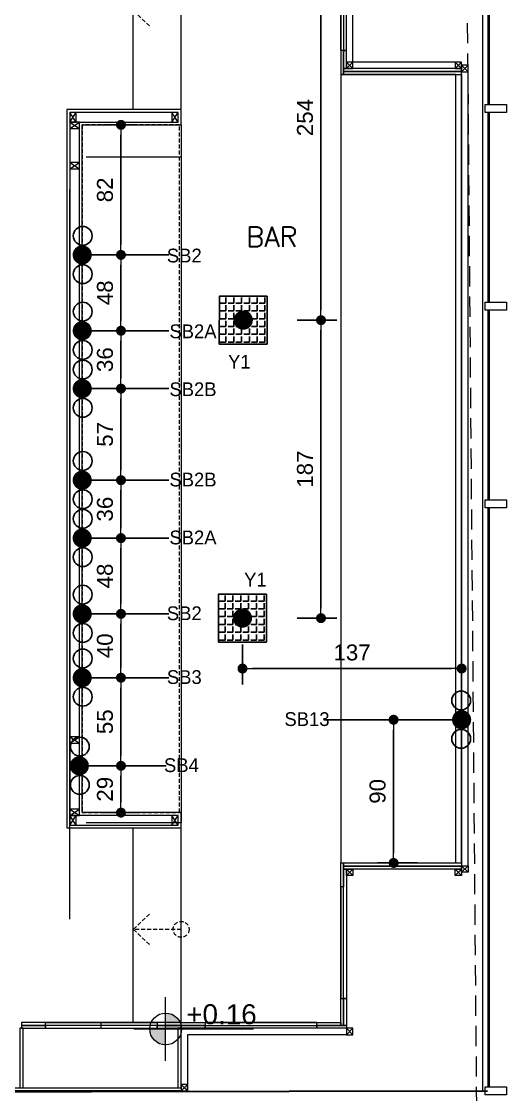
# Model space of a CAD drawing. Header units: centimetres. Extents: x 5488 to 20269, y -31398 to -19684.
# Drawn here: x 18709 to 19013, y -24051 to -23379 of the extents above; entities that cross this region are included whole.
import ezdxf
from ezdxf.enums import TextEntityAlignment as Align

# ---------------------------------------------------------------- set-up
doc = ezdxf.new("R2010")
doc.units = ezdxf.units.CM
doc.header["$PDMODE"] = 1
for name, pattern in [('( Hidden )', [0.375, 0.25, -0.125]), ('DASHDOT', [25.4, 12.7, -6.35, 0, -6.35]), ('HIDDEN', [9.525, 6.35, -3.175])]:
    doc.linetypes.add(name, pattern=pattern)
for name, color, linetype in [('200-EquipID-2d', 7, 'Continuous'), ('S2000-019 Su Tes İşaretler', 5, 'Continuous'), ('SIH', 4, 'Continuous'), ('SU', 152, 'Continuous'), ('wall', 4, 'Continuous'), ('xxx_Autoxxx_Auto_Tefris_Silik', 252, 'Continuous')]:
    doc.layers.add(name, color=color, linetype=linetype)
doc.layers.add('200-InsPoint-3D', color=3, linetype='Continuous', plot=False)
for name, color, linetype, lineweight in [('CRC_plan_kot', 4, 'Continuous', 20), ('CRC_plan_kot_isim', 3, 'Continuous', 20), ('xxx_Auto_DIMENSION_INTERIOR', 33, 'Continuous', 0), ('xxx_Auto_Duvar_Duvar Plan Kesit', 7, 'Continuous', 30), ('xxx_Auto_Element_Dograma Cam', 140, 'Continuous', 9), ('xxx_Auto_Kaplama_Ahşap', 34, 'Continuous', 0), ('xxx_Auto_Kaplama_Paslanmaz', 163, 'Continuous', 0), ('xxx_Auto_Konstruksiyon_Metal', 141, 'Continuous', 0), ('xxx_Auto_Merdiven_Merdiven', 163, 'Continuous', 15), ('xxx_Auto_Mobilya_Mermer', 21, 'Continuous', 15), ('xxx_Auto_Tefris_Silik', 252, 'Continuous', 13), ('xxx_Auto_Yardimci_Yazi', 7, 'Continuous', 9)]:
    doc.layers.add(name, color=color, linetype=linetype, lineweight=lineweight)
doc.styles.add('a_Arial-50', font='arial.ttf', dxfattribs={"height": 0.125})
doc.styles.add('AUTOBAN', font='')
doc.styles.add('ROMANS', font='romans')
doc.styles.add('TAKSİM', font='GOTHIC.TTF', dxfattribs={"height": 20})
doc.styles.get('AUTOBAN').set_extended_font_data('Helvetica Normal Tr')
doc.dimstyles.new('AUTO_DIM_1-50', dxfattribs={"dimtxt": 10, "dimasz": 6.25, "dimexe": 10, "dimexo": 10, "dimgap": 5, "dimtad": 1, "dimdec": 0, "dimzin": 0, "dimdsep": 46, "dimtxsty": 'AUTOBAN', "dimblk": 'DOT', "dimcen": 5, "dimclrd": 256, "dimclre": 256, "dimclrt": 256, "dimadec": 0, "dimazin": 0, "dimtfac": 1, "dimtdec": 0, "dimtix": 1, "dimtofl": 0, "dimtmove": 1, "dimatfit": 3, "dimfxl": 15, "dimfxlon": 1, "dimtolj": 1, "dimtzin": 0, "dimlwd": -1, "dimlwe": -1, "dimarcsym": 0})

# ---------------------------------------------------------------- blocks, each defined once
blk = doc.blocks.new('40_40_kutu profil')
at = {"layer": 'xxx_Auto_Konstruksiyon_Metal'}
blk.add_lwpolyline([(0, -4), (4, -4), (4, 0), (0, 0)], close=True, dxfattribs=at)
for points in [[(0, -4), (4, 0)], [(4, -4), (0, 0)]]:
    blk.add_lwpolyline(points, dxfattribs=at)
blk = doc.blocks.new('level_50')
for points in [[(10, 0, 0.414214), (0, 10), (0, 0)], [(0, 0), (-10, 0, 0.414214), (0, -10)]]:
    blk.add_hatch(color=256).paths.add_polyline_path(points)
for p, q in [((0, 0), (0, 20)), ((-20, 0), (0, 0)), ((0, -20), (0, 0)), ((0, 0), (55, 0))]:
    blk.add_line(p, q)
blk.add_circle((0, 0), 10)
blk = doc.blocks.new('level')
blk.add_blockref('level_50', (0, 0))
at = {"layer": 'xxx_Auto_Yardimci_Yazi', "style": 'a_Arial-50'}
blk.add_attdef('LEVEL', text='', height=12.5, dxfattribs=at).set_placement((35, 3), align=Align.CENTER)
blk = doc.blocks.new('PLAN KOT')
at = {"layer": 'CRC_plan_kot'}
ref = blk.add_blockref('level', (-145.85, 655.66), dxfattribs=at)
ref.add_attrib('LEVEL', '+0.16', dxfattribs={"layer": 'CRC_plan_kot_isim', "height": 12.5, "style": 'a_Arial-50'}).set_placement((-110.85, 658.66), align=Align.CENTER)
blk = doc.blocks.new('A$C7E7D3E18')
at = {"layer": 'SIH', "linetype": 'Continuous', "const_width": 6}
blk.add_lwpolyline([(3, 6, 1), (9, 6, 1)], format="xyb", close=True, dxfattribs=at)
blk = doc.blocks.new('A$C6E87713E')
at = {"layer": 'S2000-019 Su Tes İşaretler'}
for centre in [(5.89, 6.3), (29.89, 6.3)]:
    blk.add_circle(centre, 5.89, dxfattribs=at)
blk.add_blockref('A$C7E7D3E18', (11.95, 0))
blk = doc.blocks.new('_DOT')
at = {"color": 0, "linetype": 'ByBlock', "lineweight": 0}
blk.add_line((-0.5, 0), (-1, 0), dxfattribs=at)
at = {"linetype": 'ByBlock', "lineweight": 0, "const_width": 0.5}
blk.add_lwpolyline([(-0.25, 0, 1), (0.25, 0, 1)], format="xyb", close=True, dxfattribs=at)
blk = doc.blocks.new('*D339')
at = {"transparency": 16777216}
for p, q in [((18759.6, -23443.51), (18780.89, -23443.51)), ((18770.89, -23449.76), (18770.89, -23518.76)), ((18756.6, -23525.01), (18780.89, -23525.01))]:
    blk.add_line(p, q, dxfattribs=at)
at = {"layer": 'Defpoints', "color": 0, "transparency": 16777216}
for p in [(18749.6, -23443.51), (18746.6, -23525.01), (18770.89, -23525.01)]:
    blk.add_point(p, dxfattribs=at)
at = {"transparency": 16777216, "xscale": 6.25, "yscale": 6.25, "zscale": 6.25}
for p, rotation in [((18770.89, -23443.51), 90), ((18770.89, -23525.01), 270)]:
    blk.add_blockref('_DOT', p, dxfattribs=dict(at, rotation=rotation))
at = {"transparency": 16777216, "insert": (18760.89, -23484.26), "char_height": 10, "attachment_point": 5, "rotation": 90, "style": 'AUTOBAN'}
blk.add_mtext('\\A1;82', dxfattribs=at)
blk = doc.blocks.new('*D340')
at = {"transparency": 16777216}
for p, q in [((18756.6, -23525.01), (18780.89, -23525.01)), ((18770.89, -23531.26), (18770.89, -23566.26)), ((18756.6, -23572.51), (18780.89, -23572.51))]:
    blk.add_line(p, q, dxfattribs=at)
at = {"layer": 'Defpoints', "color": 0, "transparency": 16777216}
for p in [(18746.6, -23525.01), (18746.6, -23572.51), (18770.89, -23572.51)]:
    blk.add_point(p, dxfattribs=at)
at = {"transparency": 16777216, "xscale": 6.25, "yscale": 6.25, "zscale": 6.25}
for p, rotation in [((18770.89, -23525.01), 90), ((18770.89, -23572.51), 270)]:
    blk.add_blockref('_DOT', p, dxfattribs=dict(at, rotation=rotation))
at = {"transparency": 16777216, "insert": (18760.89, -23548.76), "char_height": 10, "attachment_point": 5, "rotation": 90, "style": 'AUTOBAN'}
blk.add_mtext('\\A1;48', dxfattribs=at)
blk = doc.blocks.new('*D341')
at = {"transparency": 16777216}
for p, q in [((18756.6, -23572.51), (18780.89, -23572.51)), ((18770.89, -23578.76), (18770.89, -23602.56)), ((18756.6, -23608.81), (18780.89, -23608.81))]:
    blk.add_line(p, q, dxfattribs=at)
at = {"layer": 'Defpoints', "color": 0, "transparency": 16777216}
for p in [(18746.6, -23572.51), (18746.6, -23608.81), (18770.89, -23608.81)]:
    blk.add_point(p, dxfattribs=at)
at = {"transparency": 16777216, "xscale": 6.25, "yscale": 6.25, "zscale": 6.25}
for p, rotation in [((18770.89, -23572.51), 90), ((18770.89, -23608.81), 270)]:
    blk.add_blockref('_DOT', p, dxfattribs=dict(at, rotation=rotation))
at = {"transparency": 16777216, "insert": (18760.89, -23590.66), "char_height": 10, "attachment_point": 5, "rotation": 90, "style": 'AUTOBAN'}
blk.add_mtext('\\A1;36', dxfattribs=at)
blk = doc.blocks.new('*D342')
at = {"transparency": 16777216}
for p, q in [((18756.6, -23608.81), (18780.89, -23608.81)), ((18770.89, -23615.06), (18770.89, -23659.96)), ((18756.6, -23666.21), (18780.89, -23666.21))]:
    blk.add_line(p, q, dxfattribs=at)
at = {"layer": 'Defpoints', "color": 0, "transparency": 16777216}
for p in [(18746.6, -23608.81), (18746.6, -23666.21), (18770.89, -23666.21)]:
    blk.add_point(p, dxfattribs=at)
at = {"transparency": 16777216, "xscale": 6.25, "yscale": 6.25, "zscale": 6.25}
for p, rotation in [((18770.89, -23608.81), 90), ((18770.89, -23666.21), 270)]:
    blk.add_blockref('_DOT', p, dxfattribs=dict(at, rotation=rotation))
at = {"transparency": 16777216, "insert": (18760.89, -23637.51), "char_height": 10, "attachment_point": 5, "rotation": 90, "style": 'AUTOBAN'}
blk.add_mtext('\\A1;57', dxfattribs=at)
blk = doc.blocks.new('*D343')
at = {"transparency": 16777216}
for p, q in [((18756.6, -23666.21), (18780.89, -23666.21)), ((18770.89, -23672.46), (18770.89, -23696.26)), ((18756.6, -23702.51), (18780.89, -23702.51))]:
    blk.add_line(p, q, dxfattribs=at)
at = {"layer": 'Defpoints', "color": 0, "transparency": 16777216}
for p in [(18746.6, -23666.21), (18746.6, -23702.51), (18770.89, -23702.51)]:
    blk.add_point(p, dxfattribs=at)
at = {"transparency": 16777216, "xscale": 6.25, "yscale": 6.25, "zscale": 6.25}
for p, rotation in [((18770.89, -23666.21), 90), ((18770.89, -23702.51), 270)]:
    blk.add_blockref('_DOT', p, dxfattribs=dict(at, rotation=rotation))
at = {"transparency": 16777216, "insert": (18760.89, -23684.36), "char_height": 10, "attachment_point": 5, "rotation": 90, "style": 'AUTOBAN'}
blk.add_mtext('\\A1;36', dxfattribs=at)
blk = doc.blocks.new('*D344')
at = {"transparency": 16777216}
for p, q in [((18756.6, -23702.51), (18780.89, -23702.51)), ((18770.89, -23708.76), (18770.89, -23743.76)), ((18756.91, -23750.01), (18780.89, -23750.01))]:
    blk.add_line(p, q, dxfattribs=at)
at = {"layer": 'Defpoints', "color": 0, "transparency": 16777216}
for p in [(18746.6, -23702.51), (18746.91, -23750.01), (18770.89, -23750.01)]:
    blk.add_point(p, dxfattribs=at)
at = {"transparency": 16777216, "xscale": 6.25, "yscale": 6.25, "zscale": 6.25}
for p, rotation in [((18770.89, -23702.51), 90), ((18770.89, -23750.01), 270)]:
    blk.add_blockref('_DOT', p, dxfattribs=dict(at, rotation=rotation))
at = {"transparency": 16777216, "insert": (18760.89, -23726.26), "char_height": 10, "attachment_point": 5, "rotation": 90, "style": 'AUTOBAN'}
blk.add_mtext('\\A1;48', dxfattribs=at)
blk = doc.blocks.new('*D345')
at = {"transparency": 16777216}
for p, q in [((18756.91, -23750.01), (18780.89, -23750.01)), ((18770.89, -23756.26), (18770.89, -23783.76)), ((18756.91, -23790.01), (18780.89, -23790.01))]:
    blk.add_line(p, q, dxfattribs=at)
at = {"layer": 'Defpoints', "color": 0, "transparency": 16777216}
for p in [(18746.91, -23750.01), (18746.91, -23790.01), (18770.89, -23790.01)]:
    blk.add_point(p, dxfattribs=at)
at = {"transparency": 16777216, "xscale": 6.25, "yscale": 6.25, "zscale": 6.25}
for p, rotation in [((18770.89, -23750.01), 90), ((18770.89, -23790.01), 270)]:
    blk.add_blockref('_DOT', p, dxfattribs=dict(at, rotation=rotation))
at = {"transparency": 16777216, "insert": (18760.89, -23770.01), "char_height": 10, "attachment_point": 5, "rotation": 90, "style": 'AUTOBAN'}
blk.add_mtext('\\A1;40', dxfattribs=at)
blk = doc.blocks.new('*D346')
at = {"transparency": 16777216}
for p, q in [((18756.91, -23790.01), (18780.89, -23790.01)), ((18770.89, -23796.26), (18770.89, -23839)), ((18755.89, -23845.25), (18780.89, -23845.25))]:
    blk.add_line(p, q, dxfattribs=at)
at = {"layer": 'Defpoints', "color": 0, "transparency": 16777216}
for p in [(18746.91, -23790.01), (18744.8, -23845.25), (18770.89, -23845.25)]:
    blk.add_point(p, dxfattribs=at)
at = {"transparency": 16777216, "xscale": 6.25, "yscale": 6.25, "zscale": 6.25}
for p, rotation in [((18770.89, -23790.01), 90), ((18770.89, -23845.25), 270)]:
    blk.add_blockref('_DOT', p, dxfattribs=dict(at, rotation=rotation))
at = {"transparency": 16777216, "insert": (18760.89, -23817.63), "char_height": 10, "attachment_point": 5, "rotation": 90, "style": 'AUTOBAN'}
blk.add_mtext('\\A1;55', dxfattribs=at)
blk = doc.blocks.new('*D347')
at = {"transparency": 16777216}
for p, q in [((18755.89, -23845.25), (18780.89, -23845.25)), ((18770.89, -23851.5), (18770.89, -23868.32)), ((18759.08, -23874.57), (18780.89, -23874.57))]:
    blk.add_line(p, q, dxfattribs=at)
at = {"layer": 'Defpoints', "color": 0, "transparency": 16777216}
for p in [(18744.8, -23845.25), (18749.08, -23874.57), (18770.89, -23874.57)]:
    blk.add_point(p, dxfattribs=at)
at = {"transparency": 16777216, "xscale": 6.25, "yscale": 6.25, "zscale": 6.25}
for p, rotation in [((18770.89, -23845.25), 90), ((18770.89, -23874.57), 270)]:
    blk.add_blockref('_DOT', p, dxfattribs=dict(at, rotation=rotation))
at = {"transparency": 16777216, "insert": (18760.89, -23859.91), "char_height": 10, "attachment_point": 5, "rotation": 90, "style": 'AUTOBAN'}
blk.add_mtext('\\A1;29', dxfattribs=at)
blk = doc.blocks.new('*D348')
at = {"transparency": 16777216}
for p, q in [((18956.77, -23816.36), (18931.77, -23816.36)), ((18941.77, -23899.88), (18941.77, -23822.61)), ((18956.77, -23906.13), (18931.77, -23906.13))]:
    blk.add_line(p, q, dxfattribs=at)
at = {"layer": 'Defpoints', "color": 0, "transparency": 16777216}
for p in [(18941.77, -23816.36), (18984.4, -23816.36), (18980.72, -23906.13)]:
    blk.add_point(p, dxfattribs=at)
at = {"transparency": 16777216, "xscale": 6.25, "yscale": 6.25, "zscale": 6.25}
for p, rotation in [((18941.77, -23816.36), 90), ((18941.77, -23906.13), 270)]:
    blk.add_blockref('_DOT', p, dxfattribs=dict(at, rotation=rotation))
at = {"transparency": 16777216, "insert": (18931.77, -23861.25), "char_height": 10, "attachment_point": 5, "rotation": 90, "style": 'AUTOBAN'}
blk.add_mtext('\\A1;90', dxfattribs=at)
blk = doc.blocks.new('*D349')
at = {"transparency": 16777216}
for p, q in [((18847.05, -23769.26), (18847.05, -23794.26)), ((18984.4, -23769.26), (18984.4, -23794.26)), ((18853.3, -23784.26), (18978.15, -23784.26))]:
    blk.add_line(p, q, dxfattribs=at)
at = {"layer": 'Defpoints', "color": 0, "transparency": 16777216}
for p in [(18847.05, -23752.67), (18984.4, -23752.67), (18984.4, -23784.26)]:
    blk.add_point(p, dxfattribs=at)
at = {"transparency": 16777216, "xscale": 6.25, "yscale": 6.25, "zscale": 6.25, "rotation": 180}
blk.add_blockref('_DOT', (18847.05, -23784.26), dxfattribs=at)
at = {"transparency": 16777216, "xscale": 6.25, "yscale": 6.25, "zscale": 6.25}
blk.add_blockref('_DOT', (18984.4, -23784.26), dxfattribs=at)
at = {"transparency": 16777216, "insert": (18915.73, -23774.26), "char_height": 10, "attachment_point": 5, "style": 'AUTOBAN'}
blk.add_mtext('\\A1;137', dxfattribs=at)
blk = doc.blocks.new('*D350')
at = {"transparency": 16777216}
for p, q in [((18881.26, -23565.9), (18906.26, -23565.9)), ((18896.26, -23746.42), (18896.26, -23572.15)), ((18881.26, -23752.67), (18906.26, -23752.67))]:
    blk.add_line(p, q, dxfattribs=at)
at = {"layer": 'Defpoints', "color": 0, "transparency": 16777216}
for p in [(18847.55, -23565.9), (18896.26, -23565.9), (18847.05, -23752.67)]:
    blk.add_point(p, dxfattribs=at)
at = {"transparency": 16777216, "xscale": 6.25, "yscale": 6.25, "zscale": 6.25}
for p, rotation in [((18896.26, -23565.9), 90), ((18896.26, -23752.67), 270)]:
    blk.add_blockref('_DOT', p, dxfattribs=dict(at, rotation=rotation))
at = {"transparency": 16777216, "insert": (18886.26, -23659.28), "char_height": 10, "attachment_point": 5, "rotation": 90, "style": 'AUTOBAN'}
blk.add_mtext('\\A1;187', dxfattribs=at)
blk = doc.blocks.new('*D351')
at = {"transparency": 16777216}
for p, q in [((18898.6, -23311.91), (18886.26, -23311.91)), ((18896.26, -23559.65), (18896.26, -23318.16)), ((18881.26, -23565.9), (18906.26, -23565.9))]:
    blk.add_line(p, q, dxfattribs=at)
at = {"layer": 'Defpoints', "color": 0, "transparency": 16777216}
for p in [(18896.26, -23311.91), (18908.6, -23311.91), (18847.55, -23565.9)]:
    blk.add_point(p, dxfattribs=at)
at = {"transparency": 16777216, "xscale": 6.25, "yscale": 6.25, "zscale": 6.25}
for p, rotation in [((18896.26, -23311.91), 90), ((18896.26, -23565.9), 270)]:
    blk.add_blockref('_DOT', p, dxfattribs=dict(at, rotation=rotation))
at = {"transparency": 16777216, "insert": (18886.26, -23438.9), "char_height": 10, "attachment_point": 5, "rotation": 90, "style": 'AUTOBAN'}
blk.add_mtext('\\A1;254', dxfattribs=at)

msp = doc.modelspace()

# ---------------------------------------------------------------- hatches: boundary and pattern name
h = msp.add_hatch()
h.set_pattern_fill('ANGLE', color=256, scale=0.7, angle=90)
h.set_pattern_definition([(90, (359.263, -911.9153), (-4.8895, -3e-13), [3.556, -1.3335]), (180, (359.263, -911.9153), (3e-13, -4.8895), [3.556, -1.3335])])
h.paths.add_polyline_path([(18832.52, -23580.87), (18862.51, -23580.93), (18862.58, -23550.93), (18832.58, -23550.87)])
h = msp.add_hatch()
h.set_pattern_fill('ANGLE', color=256, scale=0.7, angle=90)
h.set_pattern_definition([(90, (358.763, -1098.683), (-4.8895, -3e-13), [3.556, -1.3335]), (180, (358.763, -1098.683), (3e-13, -4.8895), [3.556, -1.3335])])
h.paths.add_polyline_path([(18832.02, -23767.63), (18862.01, -23767.7), (18862.08, -23737.7), (18832.08, -23737.63)])

# ---------------------------------------------------------------- linework, layer by layer
for points in [[(18862.58, -23550.93), (18832.58, -23550.87), (18832.52, -23580.87), (18862.51, -23580.93)], [(18862.08, -23737.7), (18832.08, -23737.63), (18832.02, -23767.63), (18862.01, -23767.7)]]:
    msp.add_lwpolyline(points, close=True)
at = {"layer": '200-InsPoint-3D'}
msp.add_point((18743.49, -23613.95, 1), dxfattribs=at)
at = {"layer": 'SU'}
for p, q in [((18800.93, -23525.01), (18746.6, -23525.01)), ((18800.93, -23572.51), (18746.6, -23572.51)), ((18800.93, -23608.81), (18746.6, -23608.81)), ((18800.93, -23666.21), (18746.6, -23666.21)), ((18800.93, -23702.51), (18746.6, -23702.51)), ((18800.93, -23750.01), (18746.6, -23750.01)), ((18800.93, -23790.01), (18746.6, -23790.01)), ((18897.99, -23816.36), (18984.4, -23816.36)), ((18799.13, -23845.25), (18744.8, -23845.25))]:
    msp.add_line(p, q, dxfattribs=at)
at = {"layer": 'xxx_Auto_Duvar_Duvar Plan Kesit'}
msp.add_lwpolyline([(19000.55, -24049.13), (18627.75, -24049.8), (18627.75, -24049.44), (18454.13, -24050.62), (18454.19, -24091.21), (18471.85, -24091.25), (18471.9, -24065.81), (18612.32, -24064.86), (18612.09, -24094.66), (18629.4, -24094.75), (18629.55, -24065.1), (19000.58, -24064.44)], dxfattribs=at)
at = {"layer": 'xxx_Auto_Element_Dograma Cam'}
for points in [[(19000.97, -23430.66), (19000.97, -23309.74)], [(19001.97, -23430.66), (19001.97, -23309.74)], [(18997.6, -24049.32), (18997.6, -23334.05)], [(19000.97, -23554.58), (19000.97, -23435.66)], [(19001.97, -23554.58), (19001.97, -23435.66)], [(19000.97, -23678.5), (19000.97, -23559.58)], [(19001.97, -23678.5), (19001.97, -23559.58)], [(19000.97, -23802.42), (19000.97, -23683.5)], [(19001.97, -23802.42), (19001.97, -23683.5)], [(19000.97, -24046.4), (19000.97, -23802.42)], [(19001.97, -24046.4), (19001.97, -23802.42)]]:
    msp.add_lwpolyline(points, dxfattribs=at)
for points in [[(18999.11, -23435.66), (18999.11, -23430.66), (19012.55, -23430.66), (19012.55, -23435.66)], [(18999.11, -23559.58), (18999.11, -23554.58), (19012.55, -23554.58), (19012.55, -23559.58)], [(18999.11, -23683.5), (18999.11, -23678.5), (19012.55, -23678.5), (19012.55, -23683.5)], [(18999.11, -24051.4), (18999.11, -24046.4), (19012.55, -24046.4), (19012.55, -24051.4)]]:
    msp.add_lwpolyline(points, close=True, dxfattribs=at)
at = {"layer": 'xxx_Auto_Kaplama_Ahşap'}
for points in [[(18910.4, -23396.95), (18912.19, -23396.95), (18912.19, -23326.91), (18910.4, -23326.91)], [(18908.6, -23411.95), (18910.4, -23411.95), (18910.4, -23396.95), (18908.6, -23396.95)], [(18910.4, -23408.15), (18912.19, -23408.15), (18912.19, -23396.95), (18910.4, -23396.95)], [(18908.6, -23906.13), (18980.72, -23906.13), (18980.72, -23411.95), (18908.6, -23411.95)], [(18910.4, -23409.95), (18984.4, -23409.95), (18984.4, -23408.15), (18910.4, -23408.15)], [(18808.6, -23443.51), (18808.6, -23433.91), (18737, -23433.91), (18737, -23884.17), (18808.6, -23884.17), (18808.6, -23874.57), (18746.6, -23874.57), (18746.6, -23443.51)], [(18806.8, -23441.71), (18806.8, -23435.71), (18738.8, -23435.71), (18738.8, -23882.37), (18806.8, -23882.37), (18806.8, -23876.37), (18744.8, -23876.37), (18744.8, -23441.71)], [(18908.6, -23906.13), (18910.4, -23906.13), (18910.4, -23921.13), (18908.6, -23921.13)], [(18910.4, -23908.13), (18984.4, -23908.13), (18984.4, -23909.93), (18910.4, -23909.93)], [(18910.4, -23909.93), (18912.19, -23909.93), (18912.19, -23991.17), (18910.4, -23991.17)], [(18908.6, -23991.17), (18910.4, -23991.17), (18910.4, -24007.96), (18908.6, -24007.96)], [(18910.4, -23991.17), (18912.19, -23991.17), (18912.19, -24007.96), (18910.4, -24007.96)], [(18709.5, -24046.97), (18709.5, -24009.76), (18707.5, -24009.76), (18707.5, -24046.97)], [(18708.53, -24006.17), (18708.53, -24007.96), (18723.53, -24007.96), (18723.53, -24006.17)], [(18708.53, -24007.96), (18708.53, -24009.76), (18723.53, -24009.76), (18723.53, -24007.96)], [(18723.53, -24007.96), (18723.53, -24009.76), (18793.57, -24009.76), (18793.57, -24007.96)], [(18793.57, -24006.17), (18793.57, -24007.96), (18808.57, -24007.96), (18808.57, -24006.17)], [(18793.57, -24007.96), (18793.57, -24009.76), (18808.57, -24009.76), (18808.57, -24007.96)], [(18808.57, -24046.97), (18808.57, -24009.76), (18806.57, -24009.76), (18806.57, -24046.97)], [(18823.57, -24006.17), (18823.57, -24007.96), (18808.57, -24007.96), (18808.57, -24006.17)], [(18823.57, -24007.96), (18823.57, -24009.76), (18808.57, -24009.76), (18808.57, -24007.96)], [(18893.6, -24007.96), (18893.6, -24009.76), (18823.57, -24009.76), (18823.57, -24007.96)], [(18908.6, -24006.17), (18908.6, -24007.96), (18893.6, -24007.96), (18893.6, -24006.17)], [(18912.19, -24007.96), (18912.19, -24009.76), (18893.6, -24009.76), (18893.6, -24007.96)], [(18608.46, -24046.97), (18808.57, -24046.97), (18808.57, -24048.97), (18608.46, -24048.97)]]:
    msp.add_lwpolyline(points, close=True, dxfattribs=at)
at = {"layer": 'xxx_Auto_Kaplama_Ahşap', "linetype": '( Hidden )', "ltscale": 10}
msp.add_lwpolyline([(18746.57, -23443.51), (18746.57, -23874.57), (18807.48, -23874.57), (18807.48, -23443.51)], close=True, dxfattribs=at)
at = {"layer": 'xxx_Auto_Kaplama_Ahşap'}
msp.add_lwpolyline([(18758.55, -24009.76), (18758.55, -24006.17)], dxfattribs=at)
at = {"layer": 'xxx_Auto_Kaplama_Paslanmaz'}
for points in [[(18749.08, -23443.51), (18808.6, -23443.51), (18808.6, -23874.57), (18749.08, -23874.57)], [(18749.08, -23463.51), (18808.6, -23463.51), (18808.6, -23880.89), (18749.08, -23880.89)]]:
    msp.add_lwpolyline(points, dxfattribs=at)
at = {"layer": 'xxx_Auto_Konstruksiyon_Metal'}
for points in [[(18984.4, -23404.15), (18916.19, -23404.15), (18916.19, -23314.11)], [(18988.4, -23907.93), (18988.4, -23410.15)], [(18738.8, -23441.71), (18742.8, -23435.71)], [(18742.8, -23441.71), (18738.8, -23435.71)], [(18802.8, -23441.71), (18806.8, -23435.71)], [(18806.8, -23441.71), (18802.8, -23435.71)], [(18738.8, -23441.71), (18744.8, -23445.71)], [(18738.8, -23445.71), (18744.8, -23441.71)], [(18738.8, -23467.04), (18744.8, -23471.04)], [(18738.8, -23471.04), (18744.8, -23467.04)], [(18738.8, -23827.04), (18744.8, -23831.04)], [(18738.8, -23831.04), (18744.8, -23827.04)], [(18738.8, -23872.37), (18744.8, -23876.37)], [(18738.8, -23876.37), (18744.8, -23872.37)], [(18738.8, -23882.37), (18742.8, -23876.37)], [(18742.8, -23882.37), (18738.8, -23876.37)], [(18802.8, -23882.37), (18806.8, -23876.37)], [(18806.8, -23882.37), (18802.8, -23876.37)], [(18912.19, -24013.75), (18812.57, -24013.76), (18812.57, -24049)]]:
    msp.add_lwpolyline(points, dxfattribs=at)
for points in [[(18738.8, -23441.71), (18742.8, -23441.71), (18742.8, -23435.71), (18738.8, -23435.71)], [(18802.8, -23441.71), (18806.8, -23441.71), (18806.8, -23435.71), (18802.8, -23435.71)], [(18738.8, -23441.71), (18738.8, -23445.71), (18744.8, -23445.71), (18744.8, -23441.71)], [(18738.8, -23467.04), (18738.8, -23471.04), (18744.8, -23471.04), (18744.8, -23467.04)], [(18738.8, -23827.04), (18738.8, -23831.04), (18744.8, -23831.04), (18744.8, -23827.04)], [(18738.8, -23872.37), (18738.8, -23876.37), (18744.8, -23876.37), (18744.8, -23872.37)], [(18738.8, -23882.37), (18742.8, -23882.37), (18742.8, -23876.37), (18738.8, -23876.37)], [(18802.8, -23882.37), (18806.8, -23882.37), (18806.8, -23876.37), (18802.8, -23876.37)]]:
    msp.add_lwpolyline(points, close=True, dxfattribs=at)
at = {"layer": 'xxx_Auto_Merdiven_Merdiven'}
for points in [[(18778.6, -23433.91), (18778.6, -23311.91)], [(18808.6, -23442.07), (18808.6, -23311.91)], [(18738.72, -23483.95), (18738.72, -23941.33)], [(18778.6, -24006.17), (18778.6, -23884.17)], [(18808.6, -24006.17), (18808.6, -23884.17)]]:
    msp.add_lwpolyline(points, dxfattribs=at)
at = {"layer": 'xxx_Auto_Merdiven_Merdiven', "linetype": '( Hidden )', "ltscale": 10}
for points in [[(18788.75, -23381.46), (18778.6, -23371.91)], [(18788.75, -23938.18), (18778.6, -23947.73)], [(18808.6, -23947.73), (18778.6, -23947.73)], [(18788.75, -23957.28), (18778.6, -23947.73)]]:
    msp.add_lwpolyline(points, dxfattribs=at)
msp.add_circle((18808.6, -23947.73), 5, dxfattribs=at)
at = {"layer": 'xxx_Auto_Mobilya_Mermer'}
for points in [[(18910.4, -23411.95), (18984.4, -23411.95), (18984.4, -23409.95), (18910.4, -23409.95)], [(18910.4, -23906.13), (18984.4, -23906.13), (18984.4, -23908.13), (18910.4, -23908.13)]]:
    msp.add_lwpolyline(points, close=True, dxfattribs=at)
at = {"layer": 'xxx_Auto_Tefris_Silik', "linetype": 'HIDDEN', "ltscale": 2}
msp.add_lwpolyline([(18996.77, -24402), (18977.12, -22062.73), (18573.9, -22063.11), (17072.27, -22094.25)], dxfattribs=at)
at = {"layer": 'xxx_Autoxxx_Auto_Tefris_Silik'}
for points in [[(18908.6, -23326.91), (18908.6, -23396.95)], [(18984.4, -23906.13), (18984.4, -23411.95)], [(18908.6, -23991.17), (18908.6, -23921.13)], [(18793.57, -24006.17), (18723.53, -24006.17)], [(18823.57, -24006.17), (18893.6, -24006.17)]]:
    msp.add_lwpolyline(points, dxfattribs=at)

# ---------------------------------------------------------------- block references
at = {"xscale": -1, "rotation": 90}
for p in [(18853.55, -23559.9), (18853.05, -23746.67)]:
    msp.add_blockref('A$C7E7D3E18', p, dxfattribs=at)
at = {"layer": 'wall', "color": 0, "linetype": 'DASHDOT', "xscale": -1}
for p, rotation in [((18740.6, -23542.96), 270), ((18740.6, -23590.46), 270), ((18740.6, -23626.76), 270), ((18990.4, -23798.41), 90)]:
    msp.add_blockref('A$C6E87713E', p, dxfattribs=dict(at, rotation=rotation))
at = {"layer": 'wall', "color": 0, "linetype": 'DASHDOT', "rotation": 270}
for p in [(18740.6, -23648.26), (18740.6, -23684.56), (18740.6, -23732.06), (18740.6, -23772.06), (18738.8, -23827.3)]:
    msp.add_blockref('A$C6E87713E', p, dxfattribs=at)
at = {"layer": 'xxx_Auto_DIMENSION_INTERIOR'}
msp.add_blockref('PLAN KOT', (18944.73, -24665.85), dxfattribs=at)
at = {"layer": 'xxx_Auto_Kaplama_Ahşap'}
for p in [(18912.19, -23404.15), (18980.4, -23404.15), (18984.4, -23406.15), (18912.19, -24009.76), (18808.57, -24044.97)]:
    msp.add_blockref('40_40_kutu profil', p, dxfattribs=at)
at = {"layer": 'xxx_Auto_Kaplama_Ahşap', "xscale": -1, "rotation": 180}
for p in [(18912.19, -23913.93), (18980.4, -23913.93), (18984.4, -23911.93)]:
    msp.add_blockref('40_40_kutu profil', p, dxfattribs=at)

# ---------------------------------------------------------------- texts
at = {"style": 'TAKSİM'}
for p in [(18845.09, -23596.29), (18855.15, -23732.88)]:
    msp.add_text('Y1', height=8.64, dxfattribs=at).set_placement(p, align=Align.CENTER)
at = {"layer": '200-EquipID-2d', "color": 51, "insert": (18849.4, -23507.38), "char_height": 12.5, "attachment_point": 1, "style": 'ROMANS'}
msp.add_mtext_dynamic_manual_height_columns('BAR', width=37.5, gutter_width=62.5, heights=[0], dxfattribs=at)
at = {"layer": 'SU', "style": 'TAKSİM'}
for s, p in [('SB2', (18799.65, -23529.73)), ('SB2A', (18801.25, -23577.23)), ('SB2B', (18801.25, -23613.53)), ('SB2B', (18801.25, -23670.13)), ('SB2A', (18801.25, -23706.43)), ('SB2', (18799.65, -23753.93)), ('SB3', (18799.65, -23793.93)), ('SB13', (18873.34, -23820.28)), ('SB4', (18797.85, -23849.17))]:
    msp.add_text(s, height=8.64, dxfattribs=at).set_placement(p)

# ---------------------------------------------------------------- dimensions: what is measured, and where the dimension line sits
for base, p1, p2, picture, middle in [((18896.26, -23311.91), (18847.55, -23565.9), (18908.6, -23311.91), '*D351', (18886.26, -23438.9)), ((18770.89349789, -23525.01162585), (18749.60221253, -23443.51162585), (18746.60221253, -23525.01162585), '*D339', (18760.89349789, -23484.26162585)), ((18770.89349789, -23572.51162585), (18746.60221253, -23525.01162585), (18746.60221253, -23572.51162585), '*D340', (18760.89349789, -23548.76162585)), ((18896.26, -23565.9), (18847.05, -23752.67), (18847.55, -23565.9), '*D350', (18886.26, -23659.28)), ((18770.89, -23608.81), (18746.6, -23572.51), (18746.6, -23608.81), '*D341', (18760.89, -23590.66)), ((18770.89, -23666.21), (18746.6, -23608.81), (18746.6, -23666.21), '*D342', (18760.89, -23637.51)), ((18770.89, -23702.51), (18746.6, -23666.21), (18746.6, -23702.51), '*D343', (18760.89, -23684.36)), ((18770.89349789, -23750.01162585), (18746.60221253, -23702.51162585), (18746.90705381, -23750.01162585), '*D344', (18760.89349789, -23726.26162585)), ((18770.89, -23790.01), (18746.91, -23750.01), (18746.91, -23790.01), '*D345', (18760.89, -23770.01)), ((18770.89, -23845.25), (18746.91, -23790.01), (18744.8, -23845.25), '*D346', (18760.89, -23817.63)), ((18941.77, -23816.36), (18980.72, -23906.13), (18984.4, -23816.36), '*D348', (18931.77, -23861.25)), ((18770.89, -23874.57), (18744.8, -23845.25), (18749.08, -23874.57), '*D347', (18760.89, -23859.91))]:
    dim = msp.add_linear_dim(base=base, p1=p1, p2=p2, angle=90, dimstyle='AUTO_DIM_1-50')
    dim.commit()
    dim.dimension.update_dxf_attribs({"geometry": picture, "text_midpoint": middle})
dim = msp.add_linear_dim(base=(18984.4, -23784.26), p1=(18847.05, -23752.67), p2=(18984.4, -23752.67), dimstyle='AUTO_DIM_1-50')
dim.commit()
dim.dimension.update_dxf_attribs({"geometry": '*D349', "text_midpoint": (18915.73, -23774.26)})

doc.saveas('drawing.dxf')
